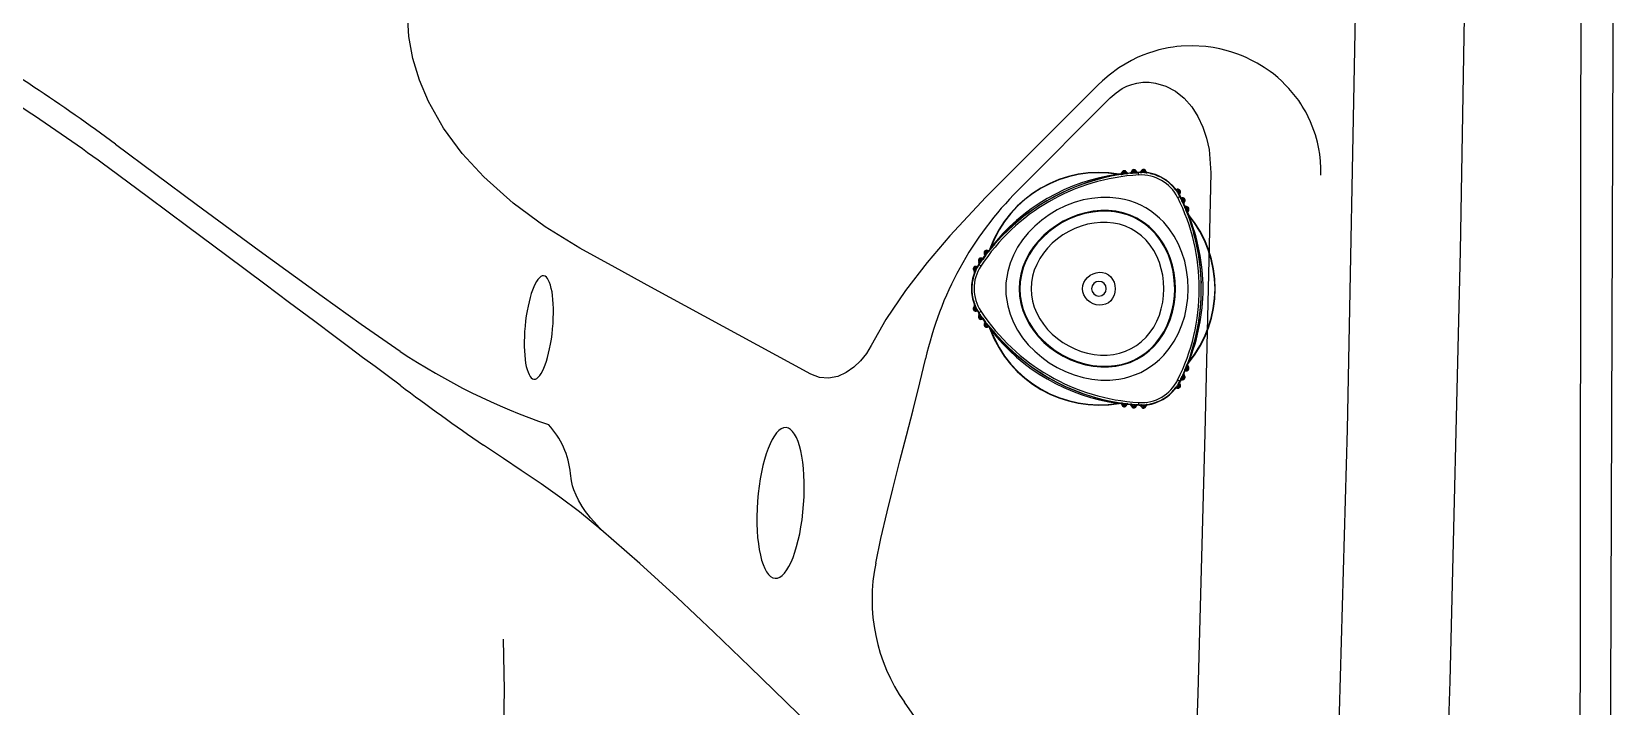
# Model space of a CAD drawing. Extents: x 398 to 509, y 623 to 780.
# Drawn here: x 491.5 to 508.85, y 671.86 to 679.25 of the extents above; entities that cross this region are included whole.
import ezdxf

# ---------------------------------------------------------------- set-up
doc = ezdxf.new("R2010")
doc.units = 0
doc.header["$MEASUREMENT"] = 0
for name, color, linetype in [('1', 4, 'Continuous'), ('JET', 3, 'Continuous'), ('LIGHT', 2, 'Continuous')]:
    doc.layers.add(name, color=color, linetype=linetype)

# ---------------------------------------------------------------- blocks, each defined once
blk = doc.blocks.new('AirValve_1646101-1')
at = {"layer": '1', "color": 3, "linetype": 'Continuous'}
for p, q in [((0.213, 1.253), (0.216, 1.253)), ((0.216, 1.253), (0.22, 1.255)), ((0.219, 1.253), (0.216, 1.253)), ((0.228, 1.253), (0.233, 1.255)), ((0.233, 1.255), (0.234, 1.255)), ((0.234, 1.255), (0.242, 1.252)), ((0.242, 1.252), (0.243, 1.252)), ((0.251, 1.272), (0.25, 1.269)), ((0.25, 1.269), (0.258, 1.266)), ((0.259, 1.27), (0.251, 1.272)), ((0.259, 1.27), (0.258, 1.266)), ((0.271, 1.261), (0.276, 1.278)), ((0.271, 1.261), (0.287, 1.263)), ((0.279, 1.278), (0.287, 1.263)), ((0.301, 1.279), (0.294, 1.275)), ((0.294, 1.275), (0.296, 1.271)), ((0.296, 1.271), (0.302, 1.276)), ((0.302, 1.276), (0.301, 1.279)), ((0.314, 1.261), (0.315, 1.262)), ((0.315, 1.262), (0.322, 1.267)), ((0.322, 1.267), (0.339, 1.269)), ((0.339, 1.269), (0.346, 1.265)), ((0.364, 1.283), (0.356, 1.285)), ((0.356, 1.285), (0.356, 1.282)), ((0.356, 1.282), (0.363, 1.279)), ((0.364, 1.283), (0.363, 1.279)), ((0.376, 1.268), (0.397, 1.27)), ((0.378, 1.274), (0.383, 1.29)), ((0.386, 1.29), (0.394, 1.275)), ((0.394, 1.275), (0.397, 1.27)), ((0.4, 1.286), (0.407, 1.29)), ((0.4, 1.286), (0.402, 1.282)), ((0.402, 1.282), (0.406, 1.285)), ((0.406, 1.285), (0.409, 1.287)), ((0.409, 1.287), (0.407, 1.29)), ((0.424, 1.274), (0.421, 1.272)), ((0.427, 1.276), (0.424, 1.274)), ((0.425, 1.272), (0.424, 1.274)), ((0.427, 1.276), (0.445, 1.277)), ((0.472, 1.273), (0.44, 1.272)), ((0.452, 1.273), (0.445, 1.277)), ((0.452, 1.273), (0.453, 1.273)), ((0.464, 1.291), (0.463, 1.289)), ((0.463, 1.289), (0.469, 1.285)), ((0.464, 1.291), (0.471, 1.288)), ((0.469, 1.285), (0.471, 1.288)), ((0.484, 1.278), (0.49, 1.293)), ((0.484, 1.278), (0.5, 1.277)), ((0.495, 1.293), (0.5, 1.277)), ((0.515, 1.289), (0.508, 1.287)), ((0.508, 1.287), (0.51, 1.282)), ((0.51, 1.282), (0.517, 1.285)), ((0.517, 1.285), (0.515, 1.289)), ((0.519, 1.269), (0.516, 1.27)), ((0.539, 1.266), (0.519, 1.269)), ((0.525, 1.269), (0.526, 1.269)), ((0.526, 1.269), (0.532, 1.272)), ((0.837, 1.096), (0.838, 1.088)), ((0.838, 1.088), (0.839, 1.088)), ((0.844, 1.08), (0.842, 1.083)), ((0.856, 1.089), (0.858, 1.081)), ((0.861, 1.089), (0.856, 1.089)), ((0.863, 1.082), (0.858, 1.081)), ((0.858, 1.07), (0.875, 1.074)), ((0.858, 1.07), (0.867, 1.057)), ((0.863, 1.082), (0.861, 1.089)), ((0.867, 1.057), (0.877, 1.07)), ((0.883, 1.018), (0.869, 1.043)), ((0.883, 1.051), (0.881, 1.048)), ((0.881, 1.048), (0.887, 1.044)), ((0.883, 1.051), (0.889, 1.046)), ((0.887, 1.044), (0.889, 1.046)), ((0.879, 1.028), (0.879, 1.027)), ((0.886, 1.023), (0.879, 1.027)), ((0.886, 1.023), (0.894, 1.007)), ((0.894, 1.003), (0.891, 1.002)), ((0.896, 0.993), (0.891, 1.002)), ((0.894, 1.003), (0.893, 0.999)), ((0.893, 0.999), (0.894, 0.998)), ((0.894, 1.007), (0.894, 1.003)), ((0.91, 0.962), (0.903, 0.977)), ((0.909, 0.977), (0.927, 0.978)), ((0.909, 0.977), (0.916, 0.963)), ((0.915, 0.996), (0.912, 0.996)), ((0.912, 0.996), (0.912, 0.992)), ((0.912, 0.992), (0.912, 0.988)), ((0.912, 0.988), (0.916, 0.988)), ((0.916, 0.988), (0.915, 0.996)), ((0.916, 0.963), (0.928, 0.975)), ((0.94, 0.895), (0.919, 0.944)), ((0.924, 0.932), (0.925, 0.931)), ((0.925, 0.931), (0.931, 0.927)), ((0.931, 0.955), (0.928, 0.953)), ((0.928, 0.953), (0.935, 0.948)), ((0.937, 0.95), (0.931, 0.955)), ((0.931, 0.927), (0.938, 0.911)), ((0.935, 0.948), (0.937, 0.95)), ((0.937, 0.902), (0.938, 0.911)), ((0.937, 0.902), (0.938, 0.902)), ((0.953, 0.863), (0.947, 0.878)), ((0.953, 0.879), (0.959, 0.864)), ((0.953, 0.879), (0.97, 0.879)), ((0.956, 0.899), (0.955, 0.89)), ((0.955, 0.89), (0.959, 0.891)), ((0.959, 0.899), (0.956, 0.899)), ((0.959, 0.899), (0.959, 0.891)), ((0.971, 0.876), (0.959, 0.864)), ((0.965, 0.835), (0.965, 0.834)), ((0.965, 0.834), (0.972, 0.828)), ((0.973, 0.858), (0.97, 0.855)), ((0.97, 0.855), (0.976, 0.849)), ((0.972, 0.828), (0.972, 0.828)), ((0.972, 0.828), (0.973, 0.823)), ((0.979, 0.852), (0.973, 0.858)), ((0.973, 0.823), (0.98, 0.812)), ((0.976, 0.849), (0.979, 0.852)), ((0.979, 0.817), (0.98, 0.812)), ((-1.266, 0.342), (-1.256, 0.356)), ((-1.256, 0.38), (-1.249, 0.384)), ((-1.256, 0.38), (-1.254, 0.378)), ((-1.248, 0.359), (-1.256, 0.356)), ((-1.254, 0.378), (-1.247, 0.381)), ((-1.247, 0.381), (-1.249, 0.384)), ((-1.248, 0.359), (-1.247, 0.36)), ((-1.235, 0.384), (-1.244, 0.399)), ((-1.225, 0.397), (-1.242, 0.402)), ((-1.235, 0.384), (-1.225, 0.397)), ((-1.225, 0.42), (-1.227, 0.412)), ((-1.227, 0.412), (-1.223, 0.411)), ((-1.222, 0.42), (-1.225, 0.42)), ((-1.223, 0.411), (-1.222, 0.42)), ((-1.203, 0.417), (-1.202, 0.418)), ((-1.202, 0.418), (-1.201, 0.426)), ((-1.197, 0.43), (-1.193, 0.438)), ((-1.195, 0.438), (-1.191, 0.441)), ((-1.193, 0.438), (-1.191, 0.441)), ((-1.191, 0.441), (-1.189, 0.444)), ((-1.366, 0.205), (-1.372, 0.2)), ((-1.372, 0.2), (-1.369, 0.196)), ((-1.369, 0.196), (-1.363, 0.201)), ((-1.366, 0.205), (-1.363, 0.201)), ((-1.354, 0.207), (-1.365, 0.22)), ((-1.365, 0.176), (-1.359, 0.181)), ((-1.363, 0.224), (-1.346, 0.221)), ((-1.359, 0.181), (-1.359, 0.181)), ((-1.355, 0.189), (-1.357, 0.187)), ((-1.354, 0.207), (-1.346, 0.221)), ((-1.349, 0.238), (-1.348, 0.245)), ((-1.349, 0.238), (-1.345, 0.237)), ((-1.342, 0.217), (-1.349, 0.202)), ((-1.345, 0.245), (-1.348, 0.245)), ((-1.345, 0.237), (-1.345, 0.245)), ((-1.312, 0.27), (-1.333, 0.234)), ((-1.324, 0.25), (-1.333, 0.235)), ((-1.327, 0.246), (-1.326, 0.247)), ((-1.326, 0.254), (-1.317, 0.269)), ((-1.326, 0.254), (-1.326, 0.247)), ((-1.311, 0.298), (-1.318, 0.293)), ((-1.318, 0.293), (-1.316, 0.291)), ((-1.317, 0.269), (-1.314, 0.271)), ((-1.316, 0.291), (-1.313, 0.292)), ((-1.314, 0.271), (-1.31, 0.273)), ((-1.314, 0.271), (-1.312, 0.27)), ((-1.313, 0.292), (-1.309, 0.294)), ((-1.309, 0.294), (-1.311, 0.298)), ((-1.31, 0.273), (-1.309, 0.273)), ((-1.299, 0.297), (-1.308, 0.312)), ((-1.289, 0.311), (-1.306, 0.315)), ((-1.299, 0.297), (-1.289, 0.311)), ((-1.289, 0.335), (-1.29, 0.327)), ((-1.29, 0.327), (-1.287, 0.326)), ((-1.286, 0.334), (-1.289, 0.335)), ((-1.287, 0.326), (-1.286, 0.334)), ((-1.267, 0.334), (-1.266, 0.342)), ((-1.267, 0.333), (-1.267, 0.334)), ((-1.369, -0.196), (-1.372, -0.2)), ((-1.372, -0.2), (-1.366, -0.205)), ((-1.363, -0.201), (-1.369, -0.196)), ((-1.363, -0.201), (-1.366, -0.205)), ((-1.359, -0.181), (-1.365, -0.176)), ((-1.365, -0.219), (-1.354, -0.207)), ((-1.346, -0.221), (-1.363, -0.223)), ((-1.359, -0.181), (-1.356, -0.187)), ((-1.359, -0.181), (-1.359, -0.181)), ((-1.346, -0.221), (-1.354, -0.207)), ((-1.349, -0.202), (-1.342, -0.217)), ((-1.345, -0.237), (-1.349, -0.238)), ((-1.348, -0.245), (-1.349, -0.238)), ((-1.348, -0.245), (-1.345, -0.245)), ((-1.345, -0.245), (-1.345, -0.237)), ((-1.337, -0.227), (-1.334, -0.234)), ((-1.334, -0.234), (-1.32, -0.255)), ((-1.326, -0.247), (-1.327, -0.246)), ((-1.326, -0.247), (-1.326, -0.254)), ((-1.317, -0.269), (-1.326, -0.254)), ((-1.32, -0.255), (-1.312, -0.269)), ((-1.316, -0.291), (-1.318, -0.293)), ((-1.318, -0.293), (-1.311, -0.298)), ((-1.314, -0.271), (-1.317, -0.269)), ((-1.313, -0.292), (-1.316, -0.291)), ((-1.312, -0.269), (-1.314, -0.271)), ((-1.31, -0.273), (-1.314, -0.271)), ((-1.309, -0.294), (-1.313, -0.292)), ((-1.311, -0.298), (-1.309, -0.294)), ((-1.309, -0.273), (-1.31, -0.273)), ((-1.308, -0.312), (-1.299, -0.297)), ((-1.306, -0.278), (-1.304, -0.28)), ((-1.289, -0.311), (-1.306, -0.315)), ((-1.289, -0.311), (-1.299, -0.297)), ((-1.287, -0.326), (-1.29, -0.327)), ((-1.29, -0.327), (-1.289, -0.335)), ((-1.289, -0.335), (-1.286, -0.334)), ((-1.286, -0.334), (-1.287, -0.326)), ((-1.267, -0.334), (-1.267, -0.333)), ((-1.266, -0.342), (-1.267, -0.334)), ((-1.256, -0.356), (-1.266, -0.342)), ((-1.256, -0.356), (-1.248, -0.359)), ((-1.254, -0.377), (-1.256, -0.38)), ((-1.249, -0.384), (-1.256, -0.38)), ((-1.247, -0.381), (-1.254, -0.377)), ((-1.249, -0.384), (-1.247, -0.381)), ((-1.247, -0.36), (-1.248, -0.359)), ((-1.244, -0.399), (-1.235, -0.384)), ((-1.243, -0.366), (-1.241, -0.368)), ((-1.225, -0.397), (-1.242, -0.401)), ((-1.225, -0.397), (-1.235, -0.384)), ((-1.227, -0.412), (-1.223, -0.411)), ((-1.227, -0.412), (-1.225, -0.42)), ((-1.225, -0.42), (-1.222, -0.419)), ((-1.222, -0.419), (-1.223, -0.411)), ((-1.202, -0.418), (-1.203, -0.417)), ((-1.201, -0.426), (-1.202, -0.418)), ((-1.191, -0.441), (-1.195, -0.438)), ((-1.192, -0.438), (-1.191, -0.441)), ((-1.189, -0.443), (-1.191, -0.441)), ((0.947, -0.878), (0.953, -0.863)), ((0.959, -0.864), (0.953, -0.879)), ((0.959, -0.864), (0.971, -0.876)), ((0.972, -0.828), (0.965, -0.834)), ((0.965, -0.834), (0.965, -0.835)), ((0.976, -0.849), (0.97, -0.855)), ((0.973, -0.858), (0.97, -0.855)), ((0.973, -0.823), (0.972, -0.828)), ((0.972, -0.828), (0.972, -0.828)), ((0.973, -0.858), (0.979, -0.852)), ((0.979, -0.852), (0.976, -0.849)), ((0.98, -0.812), (0.979, -0.817)), ((0.868, -1.045), (0.884, -1.016)), ((0.879, -1.027), (0.886, -1.023)), ((0.879, -1.027), (0.879, -1.027)), ((0.894, -1.007), (0.886, -1.023)), ((0.891, -1.002), (0.896, -0.993)), ((0.891, -1.002), (0.894, -1.003)), ((0.894, -0.998), (0.893, -0.999)), ((0.893, -0.999), (0.894, -1.003)), ((0.894, -1.003), (0.894, -1.007)), ((0.896, -0.993), (0.897, -0.991)), ((0.903, -0.977), (0.91, -0.962)), ((0.916, -0.962), (0.909, -0.977)), ((0.927, -0.978), (0.909, -0.977)), ((0.916, -0.988), (0.912, -0.988)), ((0.912, -0.988), (0.912, -0.992)), ((0.912, -0.992), (0.912, -0.996)), ((0.912, -0.996), (0.915, -0.996)), ((0.915, -0.996), (0.916, -0.988)), ((0.916, -0.962), (0.928, -0.975)), ((0.918, -0.945), (0.94, -0.895)), ((0.925, -0.931), (0.924, -0.932)), ((0.931, -0.926), (0.925, -0.931)), ((0.935, -0.948), (0.928, -0.953)), ((0.928, -0.953), (0.931, -0.955)), ((0.938, -0.911), (0.931, -0.926)), ((0.931, -0.955), (0.937, -0.95)), ((0.937, -0.95), (0.935, -0.948)), ((0.938, -0.911), (0.937, -0.902)), ((0.938, -0.902), (0.937, -0.902)), ((0.94, -0.895), (0.941, -0.892)), ((0.97, -0.879), (0.953, -0.879)), ((0.959, -0.89), (0.955, -0.89)), ((0.955, -0.89), (0.956, -0.899)), ((0.956, -0.899), (0.959, -0.899)), ((0.959, -0.89), (0.959, -0.899)), ((0.831, -1.096), (0.842, -1.083)), ((0.838, -1.088), (0.837, -1.095)), ((0.839, -1.087), (0.838, -1.088)), ((0.842, -1.083), (0.844, -1.08)), ((0.857, -1.081), (0.856, -1.088)), ((0.856, -1.088), (0.861, -1.089)), ((0.863, -1.082), (0.857, -1.081)), ((0.867, -1.057), (0.858, -1.07)), ((0.875, -1.074), (0.858, -1.07)), ((0.861, -1.089), (0.863, -1.082)), ((0.867, -1.057), (0.877, -1.07)), ((0.887, -1.044), (0.881, -1.048)), ((0.881, -1.048), (0.883, -1.05)), ((0.889, -1.046), (0.883, -1.05)), ((0.889, -1.046), (0.887, -1.044)), ((0.216, -1.253), (0.212, -1.253)), ((0.219, -1.253), (0.216, -1.253)), ((0.22, -1.255), (0.216, -1.253)), ((0.228, -1.253), (0.219, -1.253)), ((0.242, -1.252), (0.234, -1.255)), ((0.242, -1.252), (0.242, -1.252)), ((0.258, -1.266), (0.25, -1.269)), ((0.25, -1.269), (0.251, -1.272)), ((0.251, -1.272), (0.259, -1.27)), ((0.259, -1.27), (0.258, -1.266)), ((0.287, -1.263), (0.271, -1.261)), ((0.276, -1.278), (0.271, -1.261)), ((0.287, -1.263), (0.279, -1.278)), ((0.296, -1.271), (0.294, -1.275)), ((0.301, -1.279), (0.294, -1.275)), ((0.302, -1.276), (0.296, -1.271)), ((0.301, -1.279), (0.302, -1.276)), ((0.304, -1.26), (0.307, -1.26)), ((0.315, -1.262), (0.314, -1.261)), ((0.315, -1.262), (0.322, -1.267)), ((0.339, -1.268), (0.322, -1.267)), ((0.346, -1.265), (0.339, -1.268)), ((0.347, -1.265), (0.346, -1.265)), ((0.363, -1.279), (0.356, -1.282)), ((0.356, -1.285), (0.364, -1.282)), ((0.356, -1.282), (0.356, -1.285)), ((0.364, -1.282), (0.363, -1.279)), ((0.394, -1.275), (0.378, -1.273)), ((0.378, -1.273), (0.383, -1.29)), ((0.394, -1.275), (0.386, -1.29)), ((0.402, -1.282), (0.4, -1.286)), ((0.4, -1.286), (0.407, -1.29)), ((0.406, -1.285), (0.402, -1.282)), ((0.409, -1.287), (0.406, -1.285)), ((0.407, -1.29), (0.409, -1.287)), ((0.421, -1.272), (0.42, -1.272)), ((0.424, -1.274), (0.421, -1.272)), ((0.424, -1.274), (0.425, -1.272)), ((0.427, -1.276), (0.424, -1.274)), ((0.445, -1.277), (0.427, -1.276)), ((0.443, -1.273), (0.471, -1.273)), ((0.445, -1.277), (0.452, -1.273)), ((0.453, -1.273), (0.452, -1.273)), ((0.469, -1.285), (0.463, -1.289)), ((0.463, -1.289), (0.464, -1.291)), ((0.471, -1.288), (0.464, -1.291)), ((0.471, -1.288), (0.469, -1.285)), ((0.5, -1.277), (0.484, -1.278)), ((0.484, -1.278), (0.49, -1.293)), ((0.5, -1.277), (0.495, -1.293)), ((0.508, -1.287), (0.51, -1.282)), ((0.508, -1.287), (0.515, -1.289)), ((0.517, -1.285), (0.51, -1.282)), ((0.515, -1.289), (0.517, -1.285)), ((0.516, -1.27), (0.519, -1.269)), ((0.526, -1.269), (0.525, -1.269)), ((0.532, -1.272), (0.526, -1.269))]:
    blk.add_line(p, q, dxfattribs=at)
at = {"layer": '1', "color": 3, "linetype": 'Continuous', "flags": 128}
for points in [[(0.219, 1.253), (0.218, 1.253), (0.212, 1.253)], [(0.228, 1.253), (0.222, 1.253), (0.219, 1.253)], [(0.233, 1.255), (0.227, 1.254), (0.22, 1.255)], [(0.274, 1.256), (0.264, 1.254), (0.256, 1.253)], [(0.258, 1.266), (0.258, 1.262), (0.26, 1.26), (0.261, 1.26), (0.263, 1.26)], [(0.271, 1.261), (0.273, 1.257), (0.274, 1.256)], [(0.289, 1.258), (0.281, 1.257), (0.274, 1.256)], [(0.289, 1.258), (0.288, 1.26), (0.287, 1.263)], [(0.304, 1.26), (0.298, 1.259), (0.289, 1.258)], [(0.294, 1.265), (0.296, 1.267), (0.296, 1.268), (0.296, 1.271)], [(0.306, 1.26), (0.312, 1.261), (0.314, 1.261)], [(0.361, 1.266), (0.368, 1.267), (0.376, 1.268)], [(0.363, 1.279), (0.363, 1.276), (0.365, 1.273), (0.367, 1.272), (0.369, 1.272), (0.37, 1.272), (0.372, 1.272), (0.374, 1.273), (0.378, 1.274)], [(0.414, 1.271), (0.396, 1.27), (0.376, 1.268)], [(0.4, 1.286), (0.397, 1.29), (0.393, 1.294)], [(0.394, 1.275), (0.397, 1.275), (0.399, 1.276), (0.401, 1.277), (0.402, 1.277), (0.403, 1.28), (0.402, 1.282)], [(0.397, 1.27), (0.406, 1.27), (0.414, 1.271)], [(0.414, 1.271), (0.419, 1.272), (0.421, 1.272)], [(0.466, 1.273), (0.445, 1.273), (0.425, 1.272)], [(0.437, 1.246), (0.436, 1.252), (0.435, 1.257), (0.433, 1.262), (0.432, 1.265), (0.43, 1.268), (0.428, 1.27), (0.427, 1.272), (0.425, 1.272)], [(0.466, 1.273), (0.47, 1.274), (0.474, 1.278)], [(0.486, 1.272), (0.475, 1.273), (0.466, 1.273)], [(0.469, 1.285), (0.469, 1.281), (0.471, 1.279), (0.472, 1.278), (0.474, 1.278)], [(0.484, 1.278), (0.485, 1.274), (0.486, 1.272)], [(0.502, 1.271), (0.494, 1.272), (0.486, 1.272)], [(0.502, 1.271), (0.501, 1.273), (0.5, 1.277)], [(0.516, 1.27), (0.512, 1.27), (0.502, 1.271)], [(0.508, 1.277), (0.51, 1.279), (0.51, 1.282)], [(0.519, 1.269), (0.524, 1.269), (0.525, 1.269)], [(0.582, 1.257), (0.57, 1.26), (0.566, 1.261)], [(0.845, 1.078), (0.842, 1.082), (0.811, 1.12)], [(0.842, 1.083), (0.82, 1.11), (0.811, 1.119)], [(0.839, 1.088), (0.839, 1.087), (0.842, 1.083)], [(0.852, 1.069), (0.847, 1.076), (0.844, 1.08)], [(0.858, 1.07), (0.854, 1.069), (0.852, 1.069)], [(0.861, 1.055), (0.856, 1.062), (0.852, 1.069)], [(0.858, 1.081), (0.855, 1.08), (0.854, 1.077)], [(0.867, 1.057), (0.863, 1.055), (0.861, 1.055)], [(0.872, 1.039), (0.867, 1.047), (0.861, 1.055)], [(0.872, 1.048), (0.871, 1.043), (0.872, 1.039)], [(0.872, 1.048), (0.873, 1.047), (0.875, 1.046), (0.877, 1.045), (0.881, 1.048)], [(0.978, 0), (0.974, 0.102), (0.961, 0.202), (0.94, 0.301), (0.91, 0.397), (0.872, 0.488), (0.826, 0.575), (0.771, 0.655), (0.71, 0.729), (0.665, 0.774), (0.617, 0.815), (0.566, 0.853), (0.513, 0.886), (0.458, 0.916), (0.4, 0.941), (0.34, 0.962), (0.279, 0.978), (0.216, 0.99), (0.12, 1), (0.022, 1), (-0.077, 0.99), (-0.175, 0.972), (-0.271, 0.944), (-0.366, 0.907), (-0.457, 0.863), (-0.545, 0.811), (-0.627, 0.751), (-0.704, 0.686), (-0.775, 0.614), (-0.837, 0.537), (-0.892, 0.455), (-0.938, 0.369), (-0.974, 0.279), (-1, 0.188), (-1.012, 0.126), (-1.02, 0.063), (-1.022, 0)], [(0.863, 1), (0.868, 1.002), (0.873, 1.004), (0.878, 1.005), (0.882, 1.005), (0.885, 1.005), (0.888, 1.005), (0.89, 1.004), (0.891, 1.002)], [(0.891, 1.002), (0.882, 1.021), (0.872, 1.039)], [(0.894, 0.998), (0.894, 0.997), (0.896, 0.993)], [(0.903, 0.977), (0.899, 0.986), (0.896, 0.993)], [(0.909, 0.977), (0.905, 0.977), (0.903, 0.977)], [(0.912, 0.988), (0.909, 0.987), (0.908, 0.985)], [(0.916, 0.963), (0.912, 0.962), (0.91, 0.962)], [(0.919, 0.944), (0.915, 0.953), (0.91, 0.962)], [(0.916, 0.988), (0.922, 0.988), (0.926, 0.986)], [(0.92, 0.953), (0.918, 0.948), (0.919, 0.944)], [(0.92, 0.953), (0.921, 0.952), (0.922, 0.951), (0.924, 0.951), (0.928, 0.953)], [(0.938, 0.902), (0.938, 0.9), (0.94, 0.895)], [(0.947, 0.878), (0.943, 0.887), (0.94, 0.895)], [(0.953, 0.879), (0.949, 0.878), (0.947, 0.878)], [(0.955, 0.89), (0.952, 0.89), (0.951, 0.887)], [(0.838, 0), (0.834, 0.087), (0.823, 0.174), (0.805, 0.258), (0.779, 0.34), (0.747, 0.418), (0.707, 0.493), (0.661, 0.562), (0.608, 0.625), (0.55, 0.681), (0.486, 0.731), (0.416, 0.773), (0.343, 0.806), (0.266, 0.831), (0.185, 0.848), (0.103, 0.857), (0.019, 0.857), (-0.065, 0.848), (-0.149, 0.832), (-0.232, 0.808), (-0.313, 0.777), (-0.391, 0.739), (-0.466, 0.694), (-0.537, 0.643), (-0.603, 0.587), (-0.663, 0.525), (-0.717, 0.459), (-0.764, 0.389), (-0.803, 0.315), (-0.834, 0.239), (-0.857, 0.161), (-0.871, 0.081), (-0.876, 0)], [(0.83, 0), (0.826, 0.095), (0.813, 0.188), (0.791, 0.28), (0.761, 0.368), (0.722, 0.451), (0.675, 0.529), (0.62, 0.6), (0.568, 0.654), (0.511, 0.703), (0.449, 0.745), (0.384, 0.78), (0.314, 0.808), (0.243, 0.829), (0.17, 0.843), (0.095, 0.849), (0.019, 0.849), (-0.068, 0.84), (-0.154, 0.823), (-0.239, 0.798), (-0.323, 0.764), (-0.403, 0.724), (-0.479, 0.676), (-0.551, 0.622), (-0.617, 0.563), (-0.673, 0.503), (-0.722, 0.439), (-0.765, 0.371), (-0.802, 0.301), (-0.83, 0.228), (-0.851, 0.153), (-0.863, 0.077), (-0.868, 0)], [(0.711, 0), (0.708, 0.074), (0.699, 0.148), (0.683, 0.219), (0.662, 0.289), (0.634, 0.356), (0.6, 0.419), (0.561, 0.477), (0.517, 0.531), (0.467, 0.579), (0.413, 0.621), (0.354, 0.656), (0.292, 0.685), (0.226, 0.706), (0.158, 0.72), (0.088, 0.727), (0.017, 0.727), (-0.054, 0.72), (-0.126, 0.706), (-0.196, 0.686), (-0.265, 0.659), (-0.332, 0.627), (-0.395, 0.589), (-0.456, 0.545), (-0.512, 0.498), (-0.563, 0.445), (-0.609, 0.389), (-0.649, 0.33), (-0.682, 0.267), (-0.709, 0.203), (-0.728, 0.136), (-0.74, 0.068), (-0.744, 0)], [(0.953, 0.863), (0.955, 0.863), (0.959, 0.864)], [(0.961, 0.845), (0.957, 0.854), (0.953, 0.863)], [(0.962, 0.855), (0.964, 0.853), (0.966, 0.853), (0.97, 0.855)], [(0.979, 0.817), (0.975, 0.822), (0.972, 0.828)], [(-1.243, 0.365), (-1.259, 0.344), (-1.275, 0.322)], [(-1.247, 0.381), (-1.244, 0.379), (-1.241, 0.379)], [(-1.247, 0.36), (-1.246, 0.361), (-1.243, 0.365)], [(-1.232, 0.38), (-1.238, 0.372), (-1.243, 0.365)], [(-1.235, 0.384), (-1.233, 0.381), (-1.232, 0.38)], [(-1.222, 0.392), (-1.227, 0.386), (-1.232, 0.38)], [(-1.225, 0.397), (-1.223, 0.394), (-1.222, 0.392)], [(-1.22, 0.404), (-1.219, 0.407), (-1.22, 0.409), (-1.223, 0.411)], [(-1.21, 0.408), (-1.216, 0.401), (-1.222, 0.392)], [(-1.195, 0.438), (-1.197, 0.432), (-1.201, 0.426)], [(-1.189, 0.444), (-1.192, 0.439), (-1.192, 0.438)], [(-1.363, 0.201), (-1.36, 0.199), (-1.358, 0.2)], [(-1.359, 0.181), (-1.358, 0.182), (-1.357, 0.187)], [(-1.349, 0.202), (-1.353, 0.194), (-1.355, 0.189)], [(-1.354, 0.207), (-1.35, 0.204), (-1.349, 0.202)], [(-1.342, 0.217), (-1.343, 0.219), (-1.346, 0.221)], [(-1.341, 0.23), (-1.341, 0.232), (-1.341, 0.233), (-1.342, 0.235), (-1.345, 0.237)], [(-1.333, 0.234), (-1.338, 0.226), (-1.342, 0.217)], [(-1.341, 0.23), (-1.336, 0.231), (-1.333, 0.234)], [(-1.311, 0.298), (-1.314, 0.303), (-1.314, 0.308)], [(-1.306, 0.278), (-1.309, 0.274), (-1.312, 0.27)], [(-1.295, 0.246), (-1.3, 0.25), (-1.304, 0.253), (-1.307, 0.257), (-1.309, 0.26), (-1.311, 0.263), (-1.312, 0.265), (-1.312, 0.268), (-1.312, 0.27)], [(-1.309, 0.294), (-1.307, 0.292), (-1.305, 0.292)], [(-1.309, 0.273), (-1.308, 0.274), (-1.306, 0.278)], [(-1.296, 0.292), (-1.301, 0.284), (-1.306, 0.278)], [(-1.299, 0.297), (-1.296, 0.294), (-1.296, 0.292)], [(-1.286, 0.306), (-1.291, 0.299), (-1.296, 0.292)], [(-1.289, 0.311), (-1.287, 0.308), (-1.286, 0.306)], [(-1.283, 0.319), (-1.283, 0.32), (-1.283, 0.322), (-1.283, 0.324), (-1.287, 0.326)], [(-1.275, 0.322), (-1.28, 0.314), (-1.286, 0.306)], [(-1.283, 0.319), (-1.278, 0.32), (-1.275, 0.322)], [(-0.182, 0), (-0.178, 0.034), (-0.167, 0.067), (-0.149, 0.097), (-0.126, 0.124), (-0.097, 0.147), (-0.065, 0.164), (-0.031, 0.175), (0.005, 0.18), (0.04, 0.178), (0.073, 0.169), (0.103, 0.153), (0.129, 0.131), (0.15, 0.103), (0.166, 0.071), (0.175, 0.036), (0.178, 0)], [(-1.022, 0), (-1.02, -0.063), (-1.012, -0.125), (-1, -0.188), (-0.974, -0.279), (-0.938, -0.369), (-0.892, -0.455), (-0.837, -0.536), (-0.775, -0.614), (-0.704, -0.685), (-0.627, -0.751), (-0.545, -0.81), (-0.457, -0.863), (-0.366, -0.907), (-0.271, -0.944), (-0.175, -0.972), (-0.077, -0.99), (0.022, -1), (0.12, -1), (0.216, -0.99), (0.279, -0.978), (0.34, -0.961), (0.4, -0.941), (0.458, -0.916), (0.513, -0.886), (0.566, -0.853), (0.617, -0.815), (0.665, -0.774), (0.71, -0.729), (0.771, -0.655), (0.826, -0.575), (0.872, -0.488), (0.91, -0.397), (0.94, -0.301), (0.961, -0.202), (0.974, -0.102), (0.978, 0)], [(-0.876, 0), (-0.871, -0.081), (-0.857, -0.161), (-0.834, -0.239), (-0.803, -0.315), (-0.764, -0.389), (-0.717, -0.459), (-0.663, -0.525), (-0.603, -0.587), (-0.537, -0.643), (-0.466, -0.694), (-0.391, -0.739), (-0.313, -0.777), (-0.232, -0.808), (-0.149, -0.832), (-0.065, -0.848), (0.019, -0.856), (0.103, -0.856), (0.185, -0.848), (0.266, -0.831), (0.343, -0.806), (0.416, -0.773), (0.486, -0.731), (0.55, -0.681), (0.608, -0.625), (0.661, -0.562), (0.707, -0.493), (0.747, -0.418), (0.779, -0.34), (0.805, -0.258), (0.823, -0.174), (0.834, -0.087), (0.838, 0)], [(-0.868, 0), (-0.863, -0.077), (-0.851, -0.153), (-0.83, -0.228), (-0.802, -0.301), (-0.765, -0.371), (-0.722, -0.439), (-0.673, -0.503), (-0.617, -0.562), (-0.551, -0.622), (-0.479, -0.676), (-0.403, -0.723), (-0.323, -0.764), (-0.239, -0.797), (-0.154, -0.823), (-0.068, -0.84), (0.019, -0.849), (0.097, -0.849), (0.173, -0.842), (0.247, -0.828), (0.319, -0.806), (0.388, -0.778), (0.453, -0.743), (0.513, -0.701), (0.569, -0.653), (0.62, -0.6), (0.668, -0.538), (0.711, -0.471), (0.747, -0.399), (0.777, -0.324), (0.8, -0.246), (0.817, -0.165), (0.827, -0.083), (0.83, 0)], [(-0.744, 0), (-0.74, -0.068), (-0.728, -0.136), (-0.709, -0.203), (-0.682, -0.267), (-0.649, -0.33), (-0.609, -0.389), (-0.563, -0.445), (-0.512, -0.498), (-0.456, -0.545), (-0.395, -0.588), (-0.332, -0.626), (-0.265, -0.659), (-0.196, -0.686), (-0.126, -0.706), (-0.054, -0.72), (0.017, -0.727), (0.088, -0.727), (0.158, -0.72), (0.226, -0.706), (0.292, -0.685), (0.354, -0.656), (0.413, -0.621), (0.467, -0.579), (0.517, -0.531), (0.561, -0.477), (0.6, -0.419), (0.634, -0.356), (0.662, -0.289), (0.683, -0.219), (0.699, -0.147), (0.708, -0.074), (0.711, 0)], [(0.178, 0), (0.175, -0.036), (0.166, -0.071), (0.15, -0.103), (0.129, -0.131), (0.103, -0.153), (0.073, -0.169), (0.04, -0.178), (0.005, -0.18), (-0.031, -0.175), (-0.065, -0.164), (-0.097, -0.146), (-0.126, -0.124), (-0.149, -0.097), (-0.167, -0.067), (-0.178, -0.034), (-0.182, 0)], [(-1.358, -0.2), (-1.36, -0.199), (-1.363, -0.201)], [(-1.356, -0.187), (-1.358, -0.182), (-1.359, -0.181)], [(-1.356, -0.187), (-1.353, -0.194), (-1.349, -0.202)], [(-1.349, -0.202), (-1.35, -0.204), (-1.354, -0.207)], [(-1.346, -0.221), (-1.343, -0.219), (-1.342, -0.217)], [(-1.345, -0.237), (-1.342, -0.235), (-1.341, -0.233), (-1.341, -0.232), (-1.341, -0.23)], [(-1.342, -0.217), (-1.338, -0.226), (-1.337, -0.227)], [(-1.334, -0.234), (-1.337, -0.231), (-1.341, -0.23)], [(-1.312, -0.269), (-1.312, -0.268), (-1.312, -0.265), (-1.311, -0.263), (-1.309, -0.26), (-1.307, -0.257), (-1.304, -0.253), (-1.3, -0.25), (-1.295, -0.246)], [(-1.312, -0.269), (-1.309, -0.274), (-1.306, -0.278)], [(-1.306, -0.278), (-1.308, -0.274), (-1.309, -0.273)], [(-1.304, -0.292), (-1.307, -0.292), (-1.309, -0.294)], [(-1.304, -0.28), (-1.301, -0.285), (-1.296, -0.292)], [(-1.299, -0.297), (-1.296, -0.294), (-1.296, -0.292)], [(-1.296, -0.292), (-1.291, -0.299), (-1.286, -0.306)], [(-1.289, -0.311), (-1.287, -0.308), (-1.286, -0.306)], [(-1.287, -0.326), (-1.283, -0.324), (-1.283, -0.322), (-1.283, -0.32), (-1.283, -0.319)], [(-1.286, -0.306), (-1.28, -0.314), (-1.275, -0.322)], [(-1.275, -0.322), (-1.279, -0.319), (-1.283, -0.319)], [(-1.275, -0.322), (-1.259, -0.344), (-1.243, -0.366)], [(-1.243, -0.366), (-1.246, -0.361), (-1.247, -0.36)], [(-1.241, -0.379), (-1.243, -0.378), (-1.244, -0.379), (-1.247, -0.381)], [(-1.241, -0.368), (-1.238, -0.372), (-1.232, -0.38)], [(-1.235, -0.384), (-1.233, -0.381), (-1.232, -0.38)], [(-1.232, -0.38), (-1.227, -0.386), (-1.222, -0.392)], [(-1.225, -0.397), (-1.223, -0.394), (-1.222, -0.392)], [(-1.223, -0.411), (-1.22, -0.409), (-1.219, -0.407), (-1.22, -0.404)], [(-1.222, -0.392), (-1.216, -0.4), (-1.21, -0.408)], [(-1.195, -0.438), (-1.197, -0.432), (-1.201, -0.426)], [(-1.147, -0.488), (-1.157, -0.477), (-1.169, -0.463), (-1.177, -0.454), (-1.183, -0.447), (-1.186, -0.443), (-1.189, -0.44), (-1.191, -0.438), (-1.193, -0.435), (-1.194, -0.434), (-1.197, -0.43)], [(-1.197, -0.43), (-1.194, -0.435), (-1.192, -0.438)], [(-1.192, -0.438), (-1.192, -0.439), (-1.189, -0.444)], [(0.953, -0.863), (0.957, -0.854), (0.96, -0.846)], [(0.959, -0.864), (0.955, -0.863), (0.953, -0.863)], [(0.97, -0.855), (0.966, -0.853), (0.964, -0.853), (0.962, -0.855)], [(0.979, -0.817), (0.975, -0.822), (0.972, -0.828)], [(0.973, -0.823), (0.976, -0.817), (0.98, -0.812)], [(0.861, -1.055), (0.867, -1.047), (0.872, -1.039)], [(0.863, -1), (0.869, -1.002), (0.874, -1.004), (0.878, -1.005), (0.882, -1.005), (0.885, -1.005), (0.888, -1.005), (0.89, -1.004), (0.891, -1.002)], [(0.872, -1.039), (0.871, -1.043), (0.872, -1.048)], [(0.872, -1.039), (0.882, -1.021), (0.891, -1.002)], [(0.896, -0.993), (0.894, -0.997), (0.894, -0.998)], [(0.897, -0.991), (0.899, -0.986), (0.903, -0.977)], [(0.909, -0.977), (0.905, -0.977), (0.903, -0.977)], [(0.907, -0.985), (0.909, -0.987), (0.912, -0.988)], [(0.91, -0.962), (0.914, -0.953), (0.918, -0.945)], [(0.916, -0.962), (0.912, -0.962), (0.91, -0.962)], [(0.918, -0.945), (0.918, -0.949), (0.92, -0.953)], [(0.928, -0.953), (0.924, -0.951), (0.922, -0.951), (0.921, -0.952), (0.92, -0.953)], [(0.94, -0.895), (0.938, -0.9), (0.938, -0.902)], [(0.941, -0.892), (0.943, -0.887), (0.947, -0.878)], [(0.953, -0.879), (0.949, -0.878), (0.947, -0.878)], [(0.951, -0.887), (0.951, -0.888), (0.952, -0.889), (0.955, -0.89)], [(0.802, -1.128), (0.809, -1.122), (0.811, -1.119)], [(0.842, -1.083), (0.839, -1.086), (0.839, -1.087)], [(0.844, -1.08), (0.847, -1.076), (0.852, -1.069)], [(0.852, -1.069), (0.857, -1.062), (0.861, -1.055)], [(0.858, -1.07), (0.854, -1.069), (0.852, -1.069)], [(0.854, -1.077), (0.855, -1.08), (0.857, -1.081)], [(0.867, -1.057), (0.863, -1.055), (0.861, -1.055)], [(0.881, -1.048), (0.877, -1.045), (0.875, -1.046), (0.873, -1.047), (0.872, -1.048)], [(0.212, -1.253), (0.218, -1.253), (0.219, -1.253)], [(0.234, -1.255), (0.227, -1.254), (0.22, -1.255)], [(0.254, -1.253), (0.263, -1.254), (0.273, -1.255)], [(0.262, -1.26), (0.259, -1.26), (0.258, -1.262), (0.258, -1.266)], [(0.273, -1.255), (0.272, -1.257), (0.271, -1.261)], [(0.273, -1.255), (0.281, -1.257), (0.289, -1.258)], [(0.287, -1.263), (0.288, -1.259), (0.289, -1.258)], [(0.289, -1.258), (0.299, -1.259), (0.304, -1.26)], [(0.296, -1.271), (0.296, -1.268), (0.295, -1.265)], [(0.307, -1.26), (0.334, -1.264), (0.361, -1.266)], [(0.314, -1.261), (0.313, -1.261), (0.307, -1.26)], [(0.361, -1.266), (0.37, -1.267), (0.381, -1.268)], [(0.368, -1.272), (0.366, -1.272), (0.365, -1.273), (0.363, -1.275), (0.363, -1.279)], [(0.378, -1.273), (0.379, -1.27), (0.381, -1.268)], [(0.381, -1.268), (0.389, -1.269), (0.397, -1.269)], [(0.4, -1.286), (0.397, -1.291), (0.393, -1.294)], [(0.394, -1.275), (0.396, -1.271), (0.397, -1.269)], [(0.397, -1.269), (0.407, -1.27), (0.415, -1.271)], [(0.402, -1.282), (0.403, -1.279), (0.401, -1.277)], [(0.415, -1.271), (0.42, -1.272), (0.425, -1.272)], [(0.42, -1.272), (0.419, -1.272), (0.415, -1.271)], [(0.437, -1.246), (0.436, -1.252), (0.435, -1.257), (0.433, -1.261), (0.432, -1.265), (0.43, -1.268), (0.428, -1.27), (0.427, -1.272), (0.425, -1.272)], [(0.425, -1.272), (0.445, -1.273), (0.466, -1.273)], [(0.466, -1.273), (0.475, -1.273), (0.486, -1.272)], [(0.474, -1.278), (0.47, -1.274), (0.466, -1.273)], [(0.474, -1.278), (0.472, -1.278), (0.471, -1.279), (0.469, -1.281), (0.469, -1.285)], [(0.484, -1.278), (0.485, -1.274), (0.486, -1.272)], [(0.486, -1.272), (0.494, -1.271), (0.502, -1.271)], [(0.5, -1.277), (0.501, -1.273), (0.502, -1.271)], [(0.502, -1.271), (0.511, -1.27), (0.516, -1.27)], [(0.51, -1.282), (0.51, -1.279), (0.508, -1.277)], [(0.519, -1.269), (0.554, -1.264), (0.564, -1.261)], [(0.525, -1.269), (0.524, -1.269), (0.519, -1.269)], [(0.571, -1.26), (0.585, -1.256), (0.586, -1.256)]]:
    blk.add_lwpolyline(points, dxfattribs=at)
at = {"layer": '1', "color": 3, "linetype": 'Continuous'}
for centre, radius, start, end in [((0.56, -0.967), 2.217, 93.1948, 146.82), ((0.589, -1.018), 2.296, 98.3586, 141.5998), ((0.001, 0), 1.274, 80.1023, 159.8978), ((0.001, 0), 1.271, 80.3052, 159.6949), ((0.492, -0.849), 2.121, 97.5589, 142.4311), ((0.603, -1.042), 2.325, 101.0941, 139.6704), ((-0.809, 6.557), 5.404, 280.2872, 281.0723), ((0.231, 1.274), 0.0197, 278.8393, 344.9168), ((0.239, 1.271), 0.0197, 278.6719, 344.9168), ((0.207, 1.58), 0.33, 276.2579, 278.5563), ((0.277, 1.265), 0.0276, 29.9182, 164.9182), ((0.254, 1.263), 0.00932, 282.5899, 342.0304), ((0.277, 1.265), 0.019, 83.4736, 165.5087), ((0.272, 1.264), 0.0148, 75.5253, 154.244), ((0.263, 1.281), 0.0211, 267.4421, 291.9584), ((0.277, 1.277), 0.00161, 29.656, 165.2014), ((0.278, 1.267), 0.0176, 27.3431, 87.5229), ((0.284, 1.266), 0.0133, 40.1092, 112.8168), ((0.287, 1.277), 0.0134, 267.8338, 301.5765), ((0.305, 1.274), 0.0139, 219.6841, 274.3007), ((0.313, 1.281), 0.0197, 209.9187, 276.7752), ((0.32, 1.286), 0.0197, 209.9192, 276.6068), ((0.591, -1.026), 2.304, 95.3406, 97.0932), ((0.337, 1.288), 0.0197, 276.1646, 342.8461), ((0.344, 1.285), 0.0197, 276.0003, 342.8488), ((0.327, 1.592), 0.327, 273.3459, 275.8713), ((0.383, 1.277), 0.0276, 27.8442, 162.8486), ((0.358, 1.295), 0.0291, 274.838, 312.3714), ((0.383, 1.277), 0.0195, 59.2918, 163.1473), ((0.378, 1.275), 0.0153, 71.2018, 152.259), ((0.429, 1.257), 0.0539, 161.9692, 168.7319), ((0.384, 1.289), 0.00195, 27.7132, 162.9986), ((0.39, 1.278), 0.0127, 37.5867, 108.0667), ((0.411, 1.309), 0.0379, 242.4631, 274.4936), ((0.419, 1.291), 0.0197, 207.8449, 274.078), ((0.423, 1.294), 0.0197, 207.8446, 273.9827), ((0.426, 1.296), 0.0197, 207.8449, 273.6442), ((0.618, -1.405), 2.684, 94.1367, 94.3567), ((0.462, 0.798), 0.448, 26.7138, 93.2442), ((0.445, 1.297), 0.0197, 271.5341, 336.2616), ((0.451, 1.293), 0.0197, 270.7928, 336.2629), ((0.479, 2.216), 0.943, 268.3823, 269.1935), ((0.489, 1.28), 0.0276, 18.9368, 156.2625), ((0.489, 1.28), 0.02, 18.8391, 156.3867), ((0.483, 1.28), 0.0154, 63.9314, 145.3899), ((0.479, 1.302), 0.0245, 257.7863, 281.5864), ((0.492, 1.292), 0.00238, 18.7146, 156.0397), ((0.497, 1.281), 0.0128, 28.8867, 99.9043), ((0.504, 1.288), 0.012, 253.6462, 292.7884), ((0.522, 1.285), 0.0154, 208.4981, 260.9747), ((0.528, 1.288), 0.0197, 198.9363, 261.9613), ((0.489, 0.954), 0.317, 72.733, 85.6343), ((0.535, 1.291), 0.0197, 198.9373, 261.2355), ((0.458, 0.791), 0.487, 38.7896, 81.2105), ((0.466, 0.803), 0.468, 42.4694, 75.574), ((0.853, 1.108), 0.0197, 218.7661, 281.0605), ((0.854, 1.1), 0.0197, 218.0388, 281.0639), ((0.854, 1.092), 0.015, 219.1487, 271.7244), ((0.867, 1.079), 0.0126, 189.5232, 225.8177), ((0.866, 1.062), 0.0276, 323.7375, 101.0632), ((0.863, 1.069), 0.0128, 20.0962, 91.1133), ((0.866, 1.062), 0.02, 323.6185, 101.1632), ((0.89, 1.064), 0.0246, 198.2909, 221.8694), ((0.875, 1.071), 0.00238, 323.9586, 101.2855), ((0.869, 1.057), 0.0154, 334.6154, 56.0751), ((0.896, 1.036), 0.0197, 143.7375, 209.2067), ((0.903, 1.032), 0.0197, 143.7397, 208.4648), ((-1.123, 0.001), 2.223, 359.9635, 26.6916), ((1.762, 1.571), 1.037, 210.8429, 211.5867), ((0.911, 1.008), 0.0197, 205.9266, 272.1571), ((0.911, 1.016), 0.0197, 206.3579, 272.1534), ((0.911, 1.012), 0.0197, 206.0175, 272.1558), ((0.91, 1.001), 0.0158, 207.5252, 261.6336), ((0.918, 0.983), 0.0104, 170.9391, 214.5894), ((0.917, 0.969), 0.0276, 317.1514, 92.1558), ((0.914, 0.976), 0.0127, 11.9343, 82.4122), ((0.937, 0.966), 0.0209, 189.0794, 216.872), ((1.216, 1.077), 0.326, 204.1313, 206.456), ((0.943, 0.939), 0.0197, 137.1516, 203.9995), ((0.917, 0.969), 0.0195, 316.7604, 61.0666), ((0.927, 0.976), 0.00195, 317.0028, 92.2847), ((0.918, 0.963), 0.0153, 327.747, 48.8045), ((0.949, 0.935), 0.0197, 137.1535, 203.8364), ((0.955, 0.91), 0.0197, 203.2256, 270.0818), ((0.956, 0.918), 0.0197, 203.3948, 270.08), ((0.953, 0.901), 0.0148, 205.2507, 259.4372), ((0.963, 0.885), 0.0122, 172.8871, 212.44), ((0.959, 0.871), 0.0276, 315.0818, 90.0818), ((0.957, 0.877), 0.0133, 7.1773, 79.8966), ((0.959, 0.872), 0.0182, 25.9523, 91.2817), ((0.97, 0.878), 0.00161, 314.8044, 90.3373), ((0.96, 0.866), 0.0148, 325.7619, 44.4813), ((0.961, 0.871), 0.0179, 312.5529, 31.8313), ((0.977, 0.867), 0.0187, 187.6644, 217.6798), ((0.971, 0.849), 0.0108, 141.8006, 198.5219), ((-1.175, 0), 2.297, 0.0032, 21.5924), ((1.217, 0.946), 0.275, 201.4876, 203.8699), ((0.984, 0.841), 0.0197, 135.0816, 201.3284), ((0.99, 0.836), 0.0197, 135.0839, 201.1579), ((7.047, 2.954), 6.437, 199.3297, 199.6554), ((0.001, 0), 1.274, 320.1024, 39.8976), ((-1.028, -0.011), 2.17, 0.303, 22.3002), ((0.001, 0), 1.271, 320.3052, 39.6948), ((-1.201, 0.001), 2.324, 1.4701, 19.8072), ((-1.232, 0.394), 0.0276, 75.0818, 210.0818), ((-1.271, 0.368), 0.0197, 323.3937, 30.0795), ((-1.233, 0.394), 0.0182, 145.9272, 211.2851), ((-1.236, 0.389), 0.0133, 127.1769, 199.8966), ((-1.232, 0.395), 0.0179, 72.5491, 151.8213), ((-1.264, 0.371), 0.0197, 323.2245, 30.0816), ((-1.243, 0.4), 0.00161, 74.8034, 210.3423), ((-1.255, 0.374), 0.0147, 325.3035, 19.5361), ((-1.228, 0.398), 0.0148, 85.7619, 164.4809), ((-1.246, 0.39), 0.0123, 293.6866, 332.3847), ((-1.237, 0.412), 0.019, 307.7048, 336.9923), ((-1.218, 0.43), 0.0197, 255.082, 321.3293), ((-1.216, 0.439), 0.0197, 255.0832, 321.386), ((-1.218, 0.415), 0.0106, 261.3739, 318.4125), ((-1.434, 0.586), 0.285, 321.4985, 323.8405), ((-1.074, 0.304), 0.176, 134.4754, 136.2523), ((7.75, -7.187), 11.751, 139.3808, 139.5891), ((-0.912, 0), 0.486, 158.7798, 180.0038), ((-0.914, 0), 0.48, 157.1499, 180.0032), ((-1.351, 0.218), 0.0276, 83.7375, 221.0632), ((-1.351, 0.218), 0.02, 83.6191, 221.1628), ((-0.922, 0), 0.448, 146.5877, 179.933), ((-1.383, 0.183), 0.0197, 338.7694, 41.0606), ((-1.355, 0.211), 0.0128, 140.0963, 211.1132), ((-1.363, 0.221), 0.00238, 83.9589, 221.2854), ((-1.348, 0.222), 0.0154, 94.6157, 176.0751), ((-1.378, 0.188), 0.0197, 338.0413, 41.0643), ((-1.366, 0.21), 0.0125, 309.0415, 345.9031), ((-1.371, 0.192), 0.0151, 339.1286, 31.668), ((-1.365, 0.238), 0.0245, 318.2985, 341.9821), ((-1.343, 0.265), 0.0197, 263.7401, 328.4678), ((-1.343, 0.257), 0.0197, 263.7375, 329.209), ((-2.196, 0.716), 0.988, 330.8238, 331.6026), ((-1.295, 0.308), 0.0276, 77.1514, 212.1558), ((-1.333, 0.28), 0.0197, 326.3581, 32.154), ((-1.295, 0.308), 0.0195, 76.7119, 180.872), ((-1.33, 0.282), 0.0197, 326.0182, 32.1551), ((-1.3, 0.303), 0.0127, 131.9352, 202.4116), ((-1.326, 0.284), 0.0197, 325.9265, 32.1569), ((-1.307, 0.313), 0.00195, 77.0036, 212.2823), ((-1.291, 0.312), 0.0153, 87.7466, 168.8049), ((-1.319, 0.286), 0.0157, 327.5374, 21.6467), ((-1.308, 0.302), 0.0104, 291.2188, 334.5919), ((-1.303, 0.327), 0.0211, 309.1231, 336.5124), ((-1.283, 0.346), 0.0197, 257.1518, 323.9989), ((-1.282, 0.354), 0.0197, 257.1526, 323.8372), ((-1.543, 0.516), 0.331, 324.1291, 326.4451), ((-0.912, 0), 0.486, 179.9955, 201.2218), ((-0.958, -0.006), 0.436, 179.1781, 198.0764), ((-0.923, 0), 0.446, 179.9482, 213.4129), ((0, 0), 0.0802, 0.0234, 179.9766), ((0, 0), 0.0802, 180.0234, 359.9766), ((-1.106, -0.006), 2.205, 333.22, 0.1675), ((-1.175, 0), 2.297, 338.3898, 359.9977), ((-1.021, 0.01), 2.163, 337.6611, 359.7357), ((-1.004, -0.034), 0.384, 193.9718, 204.5924), ((-1.203, -0.002), 2.325, 340.2369, 358.5606), ((-1.351, -0.218), 0.0276, 138.9368, 276.2625), ((-1.353, -0.217), 0.0182, 136.7069, 199.7734), ((-1.351, -0.219), 0.0191, 193.591, 277.8705), ((-1.383, -0.183), 0.0197, 318.9395, 21.2306), ((-1.355, -0.211), 0.0128, 148.8868, 219.9037), ((-1.363, -0.221), 0.00238, 138.7161, 276.0397), ((-1.378, -0.188), 0.0197, 318.9354, 21.9597), ((-1.348, -0.222), 0.0154, 183.9319, 265.3893), ((-1.37, -0.192), 0.0149, 328.1934, 20.8106), ((-1.366, -0.21), 0.0128, 14.2675, 49.7668), ((-1.365, -0.238), 0.025, 18.8028, 41.6429), ((-1.343, -0.257), 0.0197, 30.7934, 96.2619), ((-1.343, -0.264), 0.0197, 31.5327, 96.2611), ((-2.553, -0.911), 1.395, 28.4895, 29.055), ((-1.295, -0.308), 0.0276, 147.8442, 282.8486), ((-1.333, -0.28), 0.0197, 327.8456, 33.6431), ((-1.296, -0.308), 0.0181, 145.926, 208.7947), ((-1.33, -0.282), 0.0197, 327.8449, 33.9818), ((-1.3, -0.302), 0.0127, 157.5884, 228.0647), ((-1.295, -0.309), 0.0187, 203.3226, 284.511), ((-1.326, -0.284), 0.0197, 327.8448, 34.0788), ((-1.307, -0.313), 0.00195, 147.717, 282.9972), ((-1.319, -0.286), 0.0155, 338.2597, 32.3873), ((-1.291, -0.312), 0.0153, 191.202, 272.2588), ((-1.308, -0.302), 0.0106, 25.6099, 67.3636), ((0.563, 0.973), 2.222, 213.2634, 266.7574), ((-1.303, -0.328), 0.0215, 24.4593, 50.835), ((-1.283, -0.346), 0.0197, 36.002, 102.8475), ((-1.282, -0.354), 0.0197, 36.1626, 102.8475), ((-1.552, -0.522), 0.342, 33.5782, 35.8827), ((-1.232, -0.394), 0.0276, 149.9182, 284.9182), ((-1.271, -0.368), 0.0197, 329.9209, 36.6052), ((-1.232, -0.394), 0.0187, 149.0234, 215.0618), ((-1.236, -0.389), 0.0133, 160.1095, 232.817), ((-1.264, -0.371), 0.0197, 329.919, 36.7757), ((-1.232, -0.394), 0.0187, 212.4001, 286.18), ((-1.243, -0.4), 0.00161, 149.6573, 285.197), ((-1.255, -0.374), 0.0144, 340.2767, 34.5887), ((-1.228, -0.398), 0.0148, 195.5264, 274.2434), ((-1.246, -0.39), 0.0126, 27.7184, 64.9751), ((-1.237, -0.412), 0.0194, 24.0612, 52.2392), ((-1.218, -0.43), 0.0197, 38.6707, 104.918), ((-1.216, -0.438), 0.0197, 38.3001, 104.9166), ((-1.218, -0.414), 0.0103, 41.7871, 99.3156), ((0.59, 1.018), 2.296, 218.3907, 261.6015), ((-1.444, -0.593), 0.298, 36.1898, 38.4992), ((-1.009, -0.24), 0.267, 224.1685, 225.3167), ((0.001, 0), 1.274, 200.1023, 279.8977), ((0.001, 0), 1.271, 200.3051, 279.6949), ((0.491, 0.847), 2.119, 217.5409, 262.4299), ((0.603, 1.041), 2.324, 221.1419, 259.6853), ((0.959, -0.871), 0.0276, 269.9182, 44.9182), ((0.978, -0.867), 0.0195, 144.2199, 172.2229), ((1.239, -0.956), 0.3, 156.1937, 158.5021), ((0.97, -0.849), 0.0102, 161.8196, 219.4252), ((0.984, -0.841), 0.0197, 158.6717, 224.9183), ((0.99, -0.836), 0.0197, 158.8412, 224.9171), ((0.96, -0.866), 0.0148, 315.5258, 34.2441), ((3.524, -1.707), 2.699, 160.1115, 160.8896), ((0.961, -0.871), 0.018, 328.2662, 47.349), ((0.464, -0.8), 0.447, 266.559, 333.3863), ((1.836, -1.616), 1.124, 148.4369, 149.14), ((0.896, -1.036), 0.0197, 150.8013, 216.2624), ((0.903, -1.032), 0.0197, 151.5438, 216.2607), ((0.911, -1.008), 0.0197, 87.8444, 154.0789), ((0.911, -1.012), 0.0197, 87.845, 153.9821), ((0.911, -1.016), 0.0197, 87.8465, 153.645), ((0.91, -1), 0.0155, 98.254, 152.3817), ((0.918, -0.983), 0.0107, 145.618, 187.2562), ((0.917, -0.969), 0.0276, 267.8442, 42.8486), ((0.938, -0.966), 0.0216, 144.5045, 170.8274), ((0.917, -0.969), 0.0196, 267.7626, 42.9552), ((0.914, -0.976), 0.0127, 277.5878, 348.0657), ((1.232, -1.085), 0.344, 153.5832, 155.8759), ((0.943, -0.939), 0.0197, 156.0016, 222.8478), ((0.927, -0.976), 0.00195, 267.7142, 42.9983), ((0.918, -0.963), 0.0153, 311.2019, 32.2591), ((0.949, -0.934), 0.0197, 156.1629, 222.8467), ((0.955, -0.91), 0.0197, 89.9184, 156.7744), ((0.956, -0.918), 0.0197, 89.9205, 156.605), ((0.953, -0.901), 0.0144, 100.2536, 154.5847), ((0.963, -0.886), 0.0126, 147.7267, 184.8566), ((0.957, -0.877), 0.0133, 280.1102, 352.8159), ((0.959, -0.872), 0.0183, 268.7231, 333.9508), ((0.97, -0.877), 0.00161, 269.6608, 45.1975), ((0.458, -0.791), 0.486, 278.7674, 321.2323), ((0.462, -0.799), 0.474, 285.2169, 315.9321), ((0.592, -0.905), 0.306, 313.2328, 325.9051), ((0.853, -1.108), 0.0197, 78.9385, 141.2292), ((0.854, -1.1), 0.0197, 78.9361, 141.9474), ((0.854, -1.092), 0.0149, 88.177, 140.7896), ((0.867, -1.079), 0.0128, 134.208, 169.6398), ((0.866, -1.062), 0.0276, 258.9368, 36.2625), ((0.866, -1.062), 0.02, 258.8393, 36.3864), ((0.863, -1.069), 0.0128, 268.8867, 339.9038), ((0.891, -1.064), 0.0251, 138.8531, 161.6078), ((0.875, -1.071), 0.00238, 258.7151, 36.0407), ((0.869, -1.057), 0.0154, 303.9318, 25.3894), ((6.438, 32.331), 34.154, 259.4533, 259.5243), ((0.275, -1.084), 0.176, 254.4732, 256.2558), ((0.231, -1.274), 0.0197, 15.0849, 81.3853), ((0.212, -1.535), 0.285, 81.4897, 83.8432), ((0.239, -1.271), 0.0197, 15.0816, 81.3301), ((0.277, -1.265), 0.0276, 195.0818, 330.0818), ((0.252, -1.263), 0.0105, 21.2733, 78.3734), ((0.272, -1.263), 0.0148, 205.7576, 284.4859), ((0.276, -1.266), 0.0179, 192.5501, 271.8206), ((0.264, -1.279), 0.019, 67.7299, 96.8262), ((0.277, -1.277), 0.00161, 194.802, 330.3406), ((0.278, -1.266), 0.0182, 265.9269, 331.2856), ((0.284, -1.266), 0.0133, 247.1762, 319.8978), ((0.288, -1.275), 0.0123, 53.7671, 92.3933), ((0.306, -1.275), 0.0147, 85.3086, 139.5402), ((0.313, -1.281), 0.0197, 83.2241, 150.0813), ((0.32, -1.286), 0.0197, 83.3927, 150.0806), ((0.337, -1.288), 0.0197, 17.1532, 83.8366), ((0.344, -1.285), 0.0197, 17.1524, 83.9985), ((0.327, -1.595), 0.331, 84.132, 86.4442), ((0.383, -1.277), 0.0276, 197.1514, 332.1558), ((0.359, -1.276), 0.00935, 21.8679, 80.3216), ((0.378, -1.275), 0.0153, 207.7472, 288.8046), ((0.383, -1.277), 0.0195, 196.7121, 300.8719), ((0.37, -1.293), 0.0211, 69.1273, 96.5589), ((0.384, -1.289), 0.00195, 196.9987, 332.2895), ((0.39, -1.278), 0.0127, 251.9333, 322.4133), ((0.395, -1.285), 0.0104, 51.0478, 94.6232), ((0.414, -1.287), 0.0158, 87.5292, 141.6383), ((0.419, -1.291), 0.0197, 85.9265, 152.1574), ((0.423, -1.294), 0.0197, 86.0174, 152.1558), ((0.426, -1.296), 0.0197, 86.354, 152.1539), ((0.445, -1.297), 0.0197, 23.7393, 88.4557), ((0.451, -1.293), 0.0197, 23.7366, 89.1986), ((0.481, -2.306), 1.033, 90.8389, 91.581), ((0.489, -1.28), 0.0276, 203.7375, 341.0632), ((0.489, -1.28), 0.02, 203.6188, 341.1628), ((0.483, -1.279), 0.0154, 214.6148, 296.0753), ((0.479, -1.302), 0.0245, 78.3343, 102.0804), ((0.492, -1.292), 0.00238, 203.9586, 341.2871), ((0.497, -1.28), 0.0128, 260.0957, 331.1133), ((0.504, -1.289), 0.0125, 68.9733, 105.999), ((0.521, -1.284), 0.0151, 99.1424, 151.6633), ((0.528, -1.288), 0.0197, 98.055, 161.0643), ((0.489, -0.953), 0.317, 274.3455, 287.9243), ((0.535, -1.291), 0.0197, 98.7726, 161.062)]:
    blk.add_arc(centre, radius, start, end, dxfattribs=at)
blk = doc.blocks.new('2018 PRISM')
at = {"layer": '1', "linetype": 'Continuous', "lineweight": 25}
for p, q in [((107.341, 31.191), (107.442, 36.305)), ((103.729, 33.808), (104.742, 34.822)), ((102.716, 31.961), (102.716, 31.964))]:
    blk.add_line(p, q, dxfattribs=at)
at = {"layer": '1', "color": 6, "linetype": 'Continuous', "lineweight": 25, "flags": 128}
blk.add_lwpolyline([(110.023, 2.89), (110.146, 15.096), (110.227, 27.268), (110.268, 39.44), (110.268, 51.612), (110.227, 63.784), (110.146, 75.956), (110.023, 88.162)], dxfattribs=at)
at = {"layer": '1', "linetype": 'Continuous', "lineweight": 25, "flags": 128}
for points in [[(109.85, 88.075), (109.85, 88.075), (109.863, 82.421), (109.897, 59.597), (109.9, 36.773), (109.884, 19.848), (109.85, 2.977), (109.85, 2.977)], [(107.305, 86.167), (107.594, 81.814), (107.848, 77.458), (108.069, 73.1), (108.256, 68.74), (108.41, 64.379), (108.531, 60.017), (108.621, 55.655), (108.678, 51.292), (108.704, 46.928), (108.698, 42.565), (108.657, 37.853), (108.579, 33.143), (108.463, 28.432), (108.309, 23.724), (108.117, 19.011), (107.886, 14.3), (107.616, 9.592), (107.305, 4.886)], [(101.458, 31.796), (99.705, 32.75), (99.315, 32.962), (98.925, 33.176), (98.547, 33.409), (98.194, 33.669), (97.874, 33.955), (97.637, 34.214), (97.433, 34.49), (97.267, 34.783), (97.169, 35.014), (97.097, 35.254), (97.053, 35.493), (97.037, 35.741)], [(107.051, 33.976), (107.051, 34.052), (107.046, 34.128), (107.038, 34.205), (107.028, 34.265), (107.013, 34.336), (106.991, 34.418), (106.938, 34.56), (106.884, 34.668), (106.865, 34.702), (106.847, 34.731), (106.832, 34.755), (106.819, 34.775), (106.808, 34.791), (106.774, 34.837), (106.737, 34.882), (106.699, 34.926), (106.661, 34.966), (106.622, 35.004), (106.578, 35.043), (106.53, 35.083), (106.493, 35.111), (106.43, 35.154), (106.354, 35.2), (106.288, 35.235), (106.23, 35.263), (106.181, 35.284), (106.13, 35.304), (106.073, 35.323), (106.011, 35.341), (105.943, 35.358), (105.869, 35.372), (105.789, 35.383), (105.639, 35.392), (105.52, 35.387), (105.473, 35.383), (105.433, 35.378), (105.402, 35.373), (105.378, 35.369), (105.327, 35.359), (105.274, 35.347), (105.218, 35.331), (105.16, 35.312), (105.1, 35.289), (105.038, 35.263), (104.975, 35.232), (104.836, 35.149), (104.731, 35.072), (104.655, 35.007), (104.605, 34.959)], [(104.605, 34.959), (104.196, 34.551), (103.786, 34.143), (103.378, 33.733), (102.983, 33.312), (102.733, 33.018), (102.498, 32.713), (102.283, 32.393), (102.121, 32.108)], [(104.742, 34.822), (104.805, 34.878), (104.873, 34.923), (104.925, 34.949), (104.978, 34.969), (105.032, 34.984), (105.1, 34.993), (105.17, 34.993), (105.239, 34.984), (105.352, 34.951), (105.457, 34.895), (105.552, 34.819), (105.636, 34.723), (105.703, 34.619), (105.758, 34.502), (105.798, 34.382), (105.825, 34.256), (105.843, 34)], [(93.835, 34.315), (94.278, 33.987), (94.72, 33.659)], [(96.956, 31.674), (96.814, 31.78), (96.681, 31.878), (96.545, 31.979), (96.404, 32.084), (96.258, 32.193), (96.005, 32.382), (95.742, 32.578), (95.472, 32.78), (95.056, 33.092), (94.629, 33.41), (94.196, 33.732), (93.76, 34.054)], [(105.843, 34), (105.78, 31.149), (105.7, 28.299), (105.677, 27.553), (105.653, 26.806), (105.628, 26.077), (105.604, 25.383), (105.576, 24.638), (105.546, 23.842)], [(94.72, 33.659), (95.41, 33.151), (96.101, 32.648)], [(96.101, 32.648), (96.528, 32.344), (96.956, 32.046)], [(102.121, 32.108), (102.068, 32.021), (102.005, 31.941), (101.931, 31.871), (101.847, 31.813), (101.754, 31.771), (101.654, 31.752), (101.553, 31.76), (101.458, 31.796)], [(102.171, 29.727), (102.227, 29.996), (102.295, 30.289), (102.357, 30.539), (102.436, 30.846), (102.508, 31.124), (102.58, 31.403), (102.654, 31.701), (102.716, 31.961)], [(107.057, 22.39), (107.233, 27.318), (107.341, 31.191)], [(99.158, 30.096), (98.922, 30.286), (98.708, 30.447), (98.501, 30.593), (98.284, 30.74), (98.09, 30.87), (97.869, 31.019)], [(99.158, 30.096), (99.119, 30.137), (99.081, 30.18), (99.043, 30.223), (99.017, 30.256), (98.989, 30.293), (98.952, 30.346), (98.911, 30.415), (98.885, 30.47), (98.862, 30.527), (98.847, 30.574), (98.834, 30.629), (98.825, 30.707)], [(102.367, 27.039), (101.582, 27.821), (100.792, 28.59), (100.395, 28.97), (99.995, 29.348), (99.585, 29.723), (99.158, 30.096)], [(105.546, 23.842), (104.02, 26.006), (102.485, 28.204)]]:
    blk.add_lwpolyline(points, dxfattribs=at)
at = {"layer": '1', "linetype": 'Continuous', "lineweight": 25}
for centre, radius, start, end in [((81.675, 17.866), 20.456, 53.524, 59.6377), ((81.933, 18.067), 19.886, 53.507, 60.0413), ((106.398, 31.142), 3.772, 135.0259, 167.4213), ((100.887, 37.957), 7.099, 236.3794, 251.0462), ((112.63, 52.565), 26.117, 233.1207, 235.5857), ((97.917, 30.617), 0.913, 5.6607, 43.293), ((104.085, 29.327), 1.955, 168.1934, 215.0633)]:
    blk.add_arc(centre, radius, start, end, dxfattribs=at)
at = {"layer": '1'}
blk.add_arc((83.999, 28.373), 14.1, 266.1839, 2.1204, dxfattribs=at)
at = {"layer": 'LIGHT', "extrusion": (0, 0, -1)}
for centre, major_axis, ratio in [((98.477, 32.307), (0.053, 0.566), 0.267077), ((101.127, 30.385), (0.06, 0.825), 0.306959)]:
    blk.add_ellipse(centre, major_axis=major_axis, ratio=ratio, dxfattribs=at)
at = {"layer": 'JET'}
blk.add_blockref('AirValve_1646101-1', (104.618, 32.731), dxfattribs=at)

msp = doc.modelspace()

# ---------------------------------------------------------------- block references
at = {"layer": '1'}
msp.add_blockref('2018 PRISM', (398.58, 643.705), dxfattribs=at)

doc.saveas('drawing.dxf')
